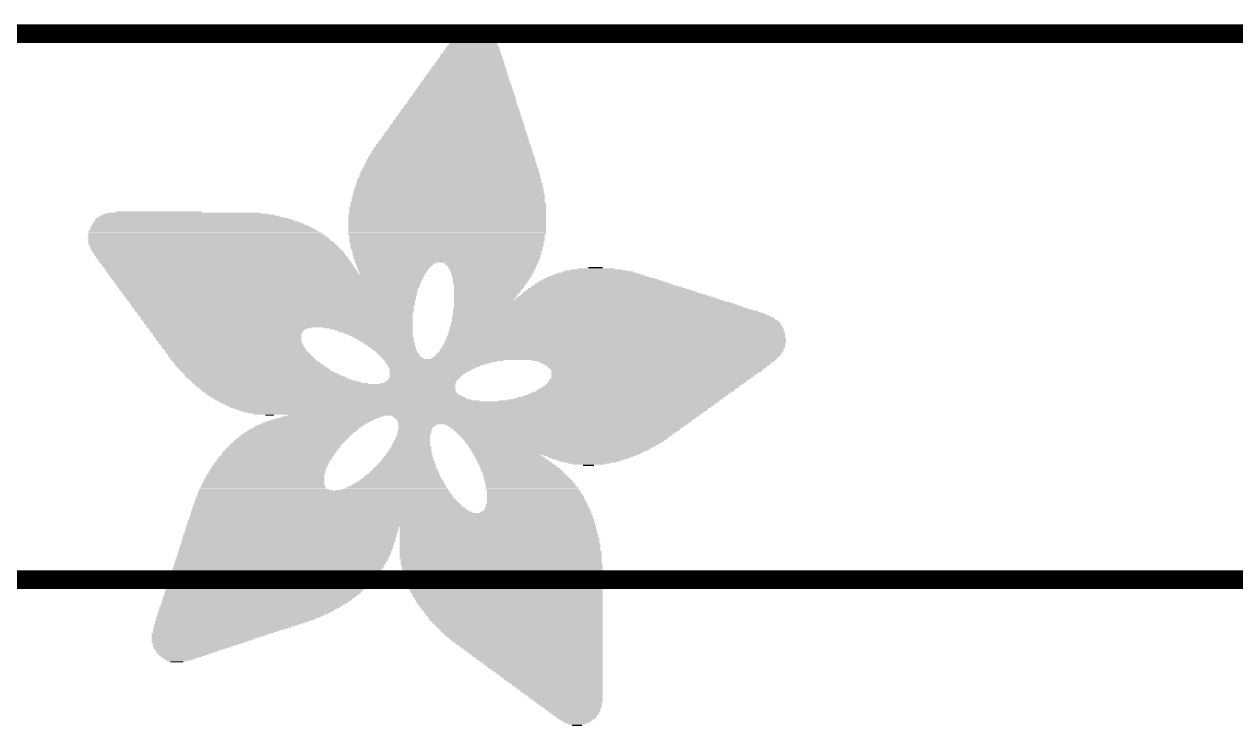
# Model space of a CAD drawing. Extents: x -11 to 63, y -5.6 to 32.1.
# Drawn here: x 6.41 to 14.87, y 18.04 to 22.93 of the extents above; entities that cross this region are included whole.
import ezdxf

# ---------------------------------------------------------------- set-up
doc = ezdxf.new("R2010")
doc.units = 0
for name, color, linetype in [('20', 53, 'CONTINUOUS'), ('21', 40, 'CONTINUOUS'), ('47', 253, 'CONTINUOUS')]:
    doc.layers.add(name, color=color, linetype=linetype)

# ---------------------------------------------------------------- blocks, each defined once
blk = doc.blocks.new('RECT')
blk.add_solid([(-0.5, -0.5), (0.5, -0.5), (-0.5, 0.5), (0.5, 0.5)])

msp = doc.modelspace()

# ---------------------------------------------------------------- linework, layer by layer
at = {"layer": '20'}
msp.add_line((48.26, 22.86), (2.54, 22.86), dxfattribs=at)
at = {"layer": '47', "const_width": 0.13}
for points in [[(25.908, 22.86), (-10.586, 22.86)], [(31.75, 19.05), (-3.22, 19.05)]]:
    msp.add_lwpolyline(points, dxfattribs=at)

# ---------------------------------------------------------------- block references
at = {"layer": '21'}
for p, xscale, yscale in [((9.5517, 22.8346), 0.2743, 0.0076), ((9.5517, 22.8422), 0.2591, 0.0076), ((9.5517, 22.8498), 0.2438, 0.0077), ((9.5517, 22.8575), 0.2286, 0.0076), ((9.5555, 22.8651), 0.2058, 0.0076), ((9.5517, 22.8727), 0.1829, 0.0076), ((9.5517, 22.8803), 0.1524, 0.0076), ((9.5517, 22.888), 0.1219, 0.0077), ((9.5441, 22.8956), 0.0609, 0.0076), ((9.5441, 22.7508), 0.381, 0.0076), ((9.5403, 22.7584), 0.3733, 0.0076), ((9.5441, 22.766), 0.3657, 0.0076), ((9.5441, 22.7736), 0.3505, 0.0077), ((9.5479, 22.7889), 0.3429, 0.0076), ((9.5479, 22.7813), 0.3429, 0.0076), ((9.5479, 22.7965), 0.3277, 0.0076), ((9.5517, 22.8041), 0.32, 0.0076), ((9.5517, 22.8117), 0.3048, 0.0077), ((9.5517, 22.827), 0.2896, 0.0076), ((9.5517, 22.8194), 0.2896, 0.0076), ((9.525, 22.667), 0.4648, 0.0076), ((9.5288, 22.6822), 0.4572, 0.0076), ((9.5288, 22.6746), 0.4572, 0.0076), ((9.5288, 22.6898), 0.442, 0.0076), ((9.5327, 22.7051), 0.4343, 0.0076), ((9.5327, 22.6974), 0.4343, 0.0077), ((9.5327, 22.7127), 0.4191, 0.0076), ((9.5365, 22.7203), 0.4115, 0.0076), ((9.5365, 22.7355), 0.3963, 0.0077), ((9.5403, 22.7279), 0.4039, 0.0076), ((9.5403, 22.7432), 0.3887, 0.0076), ((9.5098, 22.5831), 0.5563, 0.0077), ((9.5098, 22.5984), 0.541, 0.0076), ((9.5098, 22.5908), 0.541, 0.0076), ((9.5136, 22.606), 0.5334, 0.0076), ((9.5136, 22.6212), 0.5182, 0.0077), ((9.5174, 22.6136), 0.5258, 0.0076), ((9.5174, 22.6289), 0.5106, 0.0076), ((9.5212, 22.6365), 0.503, 0.0076), ((9.5212, 22.6517), 0.4876, 0.0076), ((9.5212, 22.6441), 0.4876, 0.0076), ((9.525, 22.6593), 0.48, 0.0077), ((9.4908, 22.4993), 0.6401, 0.0076), ((9.4946, 22.5146), 0.6325, 0.0076), ((9.4946, 22.5069), 0.6325, 0.0077), ((9.4945, 22.5222), 0.6172, 0.0076), ((9.4983, 22.5298), 0.6096, 0.0076), ((9.4984, 22.545), 0.5943, 0.0077), ((9.5022, 22.5374), 0.6019, 0.0076), ((9.5022, 22.5527), 0.5867, 0.0076), ((9.5022, 22.5679), 0.5715, 0.0076), ((9.506, 22.5603), 0.5791, 0.0076), ((9.506, 22.5755), 0.5639, 0.0076), ((9.4755, 22.4155), 0.7315, 0.0076), ((9.4793, 22.4231), 0.7239, 0.0076), ((9.4793, 22.4384), 0.7086, 0.0076), ((9.4793, 22.4307), 0.7086, 0.0077), ((9.4831, 22.446), 0.701, 0.0076), ((9.4831, 22.4612), 0.6858, 0.0076), ((9.4831, 22.4536), 0.6858, 0.0076), ((9.4869, 22.4688), 0.6782, 0.0077), ((9.4869, 22.4765), 0.663, 0.0076), ((9.4908, 22.4917), 0.6553, 0.0076), ((9.4908, 22.4841), 0.6553, 0.0076), ((9.4564, 22.3241), 0.8306, 0.0076), ((9.4565, 22.3317), 0.8153, 0.0076), ((9.4603, 22.3393), 0.8077, 0.0076), ((9.4603, 22.3545), 0.7925, 0.0077), ((9.4641, 22.3469), 0.8001, 0.0076), ((9.4641, 22.3622), 0.7849, 0.0076), ((9.4679, 22.3698), 0.7773, 0.0076), ((9.4679, 22.385), 0.762, 0.0076), ((9.4679, 22.3774), 0.762, 0.0076), ((9.4717, 22.3926), 0.7544, 0.0077), ((9.4717, 22.4079), 0.7391, 0.0076), ((9.4755, 22.4003), 0.7468, 0.0076), ((9.4412, 22.2479), 0.9068, 0.0076), ((9.4412, 22.2402), 0.9068, 0.0077), ((9.445, 22.2555), 0.8992, 0.0076), ((9.445, 22.2707), 0.884, 0.0076), ((9.445, 22.2631), 0.884, 0.0076), ((9.4489, 22.2783), 0.8763, 0.0077), ((9.4488, 22.286), 0.861, 0.0076), ((9.4526, 22.3012), 0.8534, 0.0076), ((9.4526, 22.2936), 0.8534, 0.0076), ((9.4526, 22.3088), 0.8382, 0.0076), ((9.4564, 22.3164), 0.8306, 0.0077), ((9.4221, 22.164), 0.9906, 0.0077), ((9.426, 22.1564), 0.9983, 0.0076), ((9.426, 22.1717), 0.9829, 0.0076), ((9.4298, 22.1793), 0.9753, 0.0076), ((9.4298, 22.1945), 0.9601, 0.0076), ((9.4298, 22.1869), 0.9601, 0.0076), ((9.4336, 22.2021), 0.9525, 0.0077), ((9.4336, 22.2174), 0.9373, 0.0076), ((9.4374, 22.2098), 0.9449, 0.0076), ((9.4374, 22.225), 0.9296, 0.0076), ((9.4412, 22.2326), 0.922, 0.0076), ((9.4069, 22.0802), 1.082, 0.0076), ((9.4069, 22.0726), 1.082, 0.0076), ((9.4107, 22.0878), 1.0744, 0.0077), ((9.4107, 22.0955), 1.0592, 0.0076), ((9.4145, 22.1107), 1.0516, 0.0076), ((9.4145, 22.1031), 1.0516, 0.0076), ((9.4146, 22.1183), 1.0363, 0.0076), ((9.4184, 22.1259), 1.0287, 0.0077), ((9.4184, 22.1412), 1.0135, 0.0076), ((9.4222, 22.1336), 1.0211, 0.0076), ((9.4222, 22.1488), 1.0059, 0.0076), ((9.3955, 21.9964), 1.1659, 0.0076), ((9.3955, 21.9888), 1.1659, 0.0076), ((9.3955, 22.004), 1.1506, 0.0076), ((9.3993, 22.0193), 1.143, 0.0076), ((9.3993, 22.0116), 1.143, 0.0077), ((9.3993, 22.0345), 1.1278, 0.0076), ((9.3993, 22.0269), 1.1278, 0.0076), ((9.4031, 22.0421), 1.1202, 0.0076), ((9.4031, 22.0574), 1.1049, 0.0076), ((9.4031, 22.0497), 1.1049, 0.0077), ((9.4069, 22.065), 1.0972, 0.0076), ((9.3841, 21.905), 1.2345, 0.0076), ((9.3879, 21.9202), 1.2269, 0.0076), ((9.3879, 21.9126), 1.2269, 0.0076), ((9.3879, 21.9354), 1.2115, 0.0077), ((9.3879, 21.9278), 1.2115, 0.0076), ((9.3879, 21.9507), 1.1963, 0.0076), ((9.3917, 21.9431), 1.2039, 0.0076), ((9.3917, 21.9659), 1.1887, 0.0076), ((9.3917, 21.9583), 1.1887, 0.0076), ((9.3917, 21.9812), 1.1735, 0.0076), ((9.3917, 21.9735), 1.1735, 0.0077), ((9.3802, 21.8364), 1.2878, 0.0076), ((9.3802, 21.8288), 1.2878, 0.0076), ((9.3802, 21.8211), 1.2878, 0.0077), ((9.3803, 21.8516), 1.2725, 0.0076), ((9.3841, 21.844), 1.2801, 0.0076), ((9.3841, 21.8745), 1.2649, 0.0076), ((9.3841, 21.8669), 1.2649, 0.0076), ((9.3841, 21.8592), 1.2649, 0.0077), ((9.3841, 21.8897), 1.2497, 0.0076), ((9.3841, 21.8821), 1.2497, 0.0076), ((9.3879, 21.8973), 1.2421, 0.0077), ((9.3727, 21.7449), 1.3335, 0.0077), ((9.3765, 21.7373), 1.3411, 0.0076), ((9.3765, 21.7678), 1.3259, 0.0076), ((9.3765, 21.7602), 1.3259, 0.0076), ((9.3765, 21.7526), 1.3259, 0.0076), ((9.3764, 21.7907), 1.3106, 0.0076), ((9.3764, 21.783), 1.3106, 0.0077), ((9.3803, 21.7754), 1.3183, 0.0076), ((9.3802, 21.8135), 1.303, 0.0076), ((9.3802, 21.8059), 1.303, 0.0076), ((9.3802, 21.7983), 1.303, 0.0076), ((9.3688, 21.684), 1.3564, 0.0076), ((9.3726, 21.6764), 1.364, 0.0076), ((9.3726, 21.6687), 1.364, 0.0077), ((9.3726, 21.6611), 1.364, 0.0076), ((9.3726, 21.6535), 1.364, 0.0076), ((9.3726, 21.7145), 1.3488, 0.0076), ((9.3726, 21.7068), 1.3488, 0.0077), ((9.3726, 21.6992), 1.3488, 0.0076), ((9.3726, 21.6916), 1.3488, 0.0076), ((9.3765, 21.7297), 1.3411, 0.0076), ((9.3765, 21.7221), 1.3411, 0.0076), ((7.5857, 21.5697), 1.3411, 0.0076), ((7.5781, 21.5773), 1.2954, 0.0076), ((7.5667, 21.5849), 1.2573, 0.0076), ((7.5591, 21.5926), 1.2115, 0.0077), ((7.5438, 21.6002), 1.1506, 0.0076), ((7.5286, 21.6078), 1.0744, 0.0076), ((7.3533, 21.6154), 0.602, 0.0076), ((9.365, 21.5926), 1.3792, 0.0077), ((9.365, 21.5849), 1.3792, 0.0076), ((9.365, 21.5773), 1.3792, 0.0076), ((9.365, 21.5697), 1.3792, 0.0076), ((9.3688, 21.6459), 1.3716, 0.0076), ((9.3688, 21.6383), 1.3716, 0.0076), ((9.3688, 21.6306), 1.3716, 0.0077), ((9.3688, 21.623), 1.3716, 0.0076), ((9.3688, 21.6154), 1.3716, 0.0076), ((9.3688, 21.6078), 1.3716, 0.0076), ((9.3688, 21.6002), 1.3716, 0.0076), ((7.6657, 21.4783), 1.6078, 0.0077), ((7.6581, 21.4935), 1.5774, 0.0076), ((7.6619, 21.4859), 1.585, 0.0076), ((7.6391, 21.5164), 1.524, 0.0077), ((7.6467, 21.5087), 1.5392, 0.0076), ((7.6543, 21.5011), 1.5544, 0.0076), ((7.6353, 21.524), 1.5011, 0.0076), ((7.62, 21.5392), 1.4554, 0.0076), ((7.6277, 21.5316), 1.4707, 0.0076), ((7.6124, 21.5468), 1.425, 0.0076), ((7.5933, 21.5621), 1.3716, 0.0076), ((7.6048, 21.5545), 1.3945, 0.0077), ((9.365, 21.5621), 1.3792, 0.0076), ((9.365, 21.5545), 1.3792, 0.0077), ((9.365, 21.5468), 1.3792, 0.0076), ((9.365, 21.5392), 1.3792, 0.0076), ((9.365, 21.5316), 1.3792, 0.0076), ((9.365, 21.524), 1.3792, 0.0076), ((9.365, 21.5164), 1.3792, 0.0077), ((9.365, 21.5087), 1.3792, 0.0076), ((9.365, 21.5011), 1.3792, 0.0076), ((9.365, 21.4935), 1.3792, 0.0076), ((9.365, 21.4859), 1.3792, 0.0076), ((9.365, 21.4783), 1.3792, 0.0077), ((7.6962, 21.4325), 1.684, 0.0076), ((7.6886, 21.4478), 1.6536, 0.0076), ((7.6962, 21.4402), 1.6688, 0.0077), ((7.7038, 21.4249), 1.684, 0.0076), ((7.6734, 21.4706), 1.6231, 0.0076), ((7.6772, 21.463), 1.6307, 0.0076), ((7.6848, 21.4554), 1.6459, 0.0076), ((7.7077, 21.4173), 1.6917, 0.0076), ((7.7153, 21.4097), 1.7069, 0.0076), ((7.7191, 21.4021), 1.7145, 0.0077), ((7.7229, 21.3944), 1.7221, 0.0076), ((9.365, 21.4706), 1.3792, 0.0076), ((9.365, 21.463), 1.3792, 0.0076), ((9.3612, 21.4554), 1.3716, 0.0076), ((9.365, 21.4478), 1.364, 0.0076), ((9.365, 21.4402), 1.364, 0.0077), ((9.365, 21.4325), 1.364, 0.0076), ((9.365, 21.4249), 1.364, 0.0076), ((9.365, 21.4173), 1.364, 0.0076), ((9.3612, 21.4097), 1.3564, 0.0076), ((9.3612, 21.4021), 1.3564, 0.0077), ((9.365, 21.3944), 1.3488, 0.0076), ((7.7305, 21.3868), 1.7222, 0.0076), ((7.7343, 21.3792), 1.7298, 0.0076), ((7.7381, 21.3716), 1.7374, 0.0076), ((7.7458, 21.364), 1.7373, 0.0077), ((7.7496, 21.3563), 1.7449, 0.0076), ((7.7572, 21.3487), 1.745, 0.0076), ((7.761, 21.3411), 1.7526, 0.0076), ((7.7686, 21.3335), 1.7526, 0.0076), ((7.7762, 21.3259), 1.7526, 0.0077), ((7.7762, 21.3182), 1.7526, 0.0076), ((7.7838, 21.3106), 1.7526, 0.0076), ((9.365, 21.3868), 1.3488, 0.0076), ((9.365, 21.3792), 1.3488, 0.0076), ((9.3612, 21.3716), 1.3411, 0.0076), ((9.3612, 21.364), 1.3411, 0.0077), ((9.365, 21.3563), 1.3335, 0.0076), ((9.365, 21.3487), 1.3335, 0.0076), ((9.3612, 21.3411), 1.3259, 0.0076), ((9.365, 21.3335), 1.3182, 0.0076), ((9.365, 21.3259), 1.3182, 0.0077), ((9.365, 21.3182), 1.3182, 0.0076), ((9.3612, 21.3106), 1.3106, 0.0076), ((7.7915, 21.303), 1.7526, 0.0076), ((7.7953, 21.2954), 1.7602, 0.0076), ((7.7991, 21.2878), 1.7526, 0.0077), ((7.8067, 21.2801), 1.7526, 0.0076), ((7.8105, 21.2725), 1.7602, 0.0076), ((7.8181, 21.2649), 1.7602, 0.0076), ((7.8219, 21.2573), 1.7526, 0.0076), ((7.8296, 21.2497), 1.7526, 0.0077), ((7.8334, 21.242), 1.7602, 0.0076), ((7.8372, 21.2344), 1.7526, 0.0076), ((7.8448, 21.2268), 1.7526, 0.0076), ((9.365, 21.303), 1.303, 0.0076), ((9.365, 21.2954), 1.303, 0.0076), ((9.3612, 21.2878), 1.2954, 0.0077), ((9.365, 21.2801), 1.2878, 0.0076), ((9.3612, 21.2725), 1.2802, 0.0076), ((9.3612, 21.2649), 1.2802, 0.0076), ((9.0069, 21.2573), 0.5563, 0.0076), ((8.9992, 21.2497), 0.541, 0.0077), ((8.9992, 21.242), 0.5258, 0.0076), ((8.9954, 21.2344), 0.5182, 0.0076), ((8.9916, 21.2268), 0.5106, 0.0076), ((9.6736, 21.2573), 0.6554, 0.0076), ((9.6736, 21.2497), 0.64, 0.0077), ((9.6774, 21.242), 0.6324, 0.0076), ((9.6774, 21.2344), 0.6172, 0.0076), ((9.6812, 21.2268), 0.6096, 0.0076), ((10.4013, 21.2268), 0.099, 0.0076), ((7.8524, 21.2192), 1.7526, 0.0076), ((7.8524, 21.2116), 1.7526, 0.0077), ((7.86, 21.2039), 1.7526, 0.0076), ((7.8677, 21.1963), 1.7526, 0.0076), ((7.8677, 21.1887), 1.7526, 0.0076), ((7.8753, 21.1811), 1.7526, 0.0076), ((8.1077, 21.1735), 2.2022, 0.0077), ((8.1077, 21.1658), 2.187, 0.0076), ((8.1077, 21.1582), 2.187, 0.0076), ((8.1076, 21.1506), 2.1717, 0.0076), ((8.1115, 21.143), 2.164, 0.0076), ((8.9916, 21.2192), 0.4953, 0.0076), ((8.9878, 21.2116), 0.4876, 0.0077), ((8.984, 21.2039), 0.48, 0.0076), ((8.9878, 21.1963), 0.4724, 0.0076), ((8.984, 21.1887), 0.4648, 0.0076), ((8.984, 21.1811), 0.4496, 0.0076), ((9.6774, 21.2192), 0.602, 0.0076), ((9.6812, 21.2116), 0.5944, 0.0077), ((9.6774, 21.2039), 0.5868, 0.0076), ((9.6813, 21.1963), 0.5791, 0.0076), ((9.6775, 21.1887), 0.5715, 0.0076), ((9.6775, 21.1811), 0.5715, 0.0076), ((9.6774, 21.1735), 0.5562, 0.0077), ((9.6774, 21.1658), 0.5562, 0.0076), ((9.6736, 21.1582), 0.5486, 0.0076), ((9.6736, 21.1506), 0.5334, 0.0076), ((9.6736, 21.143), 0.5334, 0.0076), ((10.4356, 21.143), 0.8078, 0.0076), ((10.4318, 21.1506), 0.7696, 0.0076), ((10.4242, 21.1582), 0.7239, 0.0076), ((10.4204, 21.1658), 0.6858, 0.0076), ((10.4204, 21.1735), 0.6401, 0.0077), ((10.4166, 21.1811), 0.6019, 0.0076), ((10.4166, 21.1887), 0.5563, 0.0076), ((10.4166, 21.1963), 0.4953, 0.0076), ((10.409, 21.2039), 0.4343, 0.0076), ((10.409, 21.2116), 0.3581, 0.0077), ((10.4052, 21.2192), 0.2591, 0.0076), ((8.1115, 21.1354), 2.1488, 0.0077), ((8.1115, 21.1277), 2.1488, 0.0076), ((8.1115, 21.1201), 2.1336, 0.0076), ((8.1153, 21.1125), 2.126, 0.0076), ((8.1191, 21.1049), 2.1184, 0.0076), ((8.1153, 21.0973), 2.1108, 0.0077), ((8.1192, 21.0896), 2.1031, 0.0076), ((8.1192, 21.082), 2.0879, 0.0076), ((8.1192, 21.0744), 2.0879, 0.0076), ((8.123, 21.0668), 2.0803, 0.0076), ((8.1229, 21.0592), 2.065, 0.0077), ((9.6698, 21.1354), 0.5258, 0.0077), ((9.666, 21.1277), 0.5182, 0.0076), ((9.666, 21.1201), 0.5182, 0.0076), ((9.6622, 21.1125), 0.5105, 0.0076), ((9.6469, 21.0668), 0.4648, 0.0076), ((9.6469, 21.0592), 0.4648, 0.0077), ((9.6622, 21.1049), 0.4953, 0.0076), ((9.6584, 21.0973), 0.4877, 0.0077), ((9.6584, 21.0896), 0.4877, 0.0076), ((9.6546, 21.082), 0.4801, 0.0076), ((9.6508, 21.0744), 0.4725, 0.0076), ((10.5004, 21.0592), 1.1963, 0.0077), ((10.4966, 21.0668), 1.1583, 0.0076), ((10.489, 21.0744), 1.1277, 0.0076), ((10.4814, 21.082), 1.0973, 0.0076), ((10.4775, 21.0896), 1.0592, 0.0076), ((10.4661, 21.0973), 1.0211, 0.0077), ((10.4623, 21.1049), 0.983, 0.0076), ((10.4547, 21.1125), 0.9525, 0.0076), ((10.4508, 21.1201), 0.9144, 0.0076), ((10.4433, 21.1277), 0.8839, 0.0076), ((10.4394, 21.1354), 0.8458, 0.0077), ((8.1267, 21.0515), 2.0574, 0.0076), ((8.1267, 21.0439), 2.0574, 0.0076), ((8.1306, 21.0363), 2.0497, 0.0076), ((8.1306, 21.0287), 2.0345, 0.0076), ((8.1343, 21.0211), 2.0269, 0.0077), ((8.1343, 21.0134), 2.0269, 0.0076), ((8.1381, 21.0058), 2.0193, 0.0076), ((8.1381, 20.9982), 2.0041, 0.0076), ((8.142, 20.9906), 1.9964, 0.0076), ((8.142, 20.983), 1.9964, 0.0077), ((8.1458, 20.9753), 1.9888, 0.0076), ((9.6431, 21.0515), 0.4572, 0.0076), ((9.6393, 21.0439), 0.4496, 0.0076), ((9.6355, 21.0363), 0.442, 0.0076), ((9.6317, 21.0287), 0.4344, 0.0076), ((9.6317, 21.0211), 0.4344, 0.0077), ((10.3632, 20.9906), 1.8974, 0.0076), ((9.6279, 21.0134), 0.4267, 0.0076), ((9.6241, 21.0058), 0.4191, 0.0076), ((10.3518, 20.9982), 1.8745, 0.0076), ((10.3785, 20.983), 1.9279, 0.0077), ((10.3899, 20.9753), 1.9507, 0.0076), ((10.5537, 21.0058), 1.425, 0.0076), ((10.5461, 21.0134), 1.3944, 0.0076), ((10.5385, 21.0211), 1.364, 0.0077), ((10.5309, 21.0287), 1.3335, 0.0076), ((10.527, 21.0363), 1.2954, 0.0076), ((10.5157, 21.0439), 1.2573, 0.0076), ((10.508, 21.0515), 1.2268, 0.0076), ((8.1496, 20.9677), 1.9812, 0.0076), ((8.1458, 20.9601), 1.9736, 0.0076), ((8.1496, 20.9525), 1.966, 0.0076), ((8.1534, 20.9449), 1.9584, 0.0077), ((8.1573, 20.9372), 1.9507, 0.0076), ((8.1573, 20.9296), 1.9507, 0.0076), ((8.1611, 20.922), 1.9431, 0.0076), ((8.1649, 20.9144), 1.9355, 0.0076), ((8.1649, 20.9068), 1.9203, 0.0077), ((8.1649, 20.8991), 1.9203, 0.0076), ((8.1686, 20.8915), 1.9127, 0.0076), ((10.4432, 20.9372), 2.0726, 0.0076), ((10.4699, 20.922), 2.126, 0.0076), ((10.4813, 20.9144), 2.1488, 0.0076), ((10.5118, 20.8915), 2.2098, 0.0076), ((10.4547, 20.9296), 2.0955, 0.0076), ((10.4928, 20.9068), 2.1717, 0.0077), ((10.5004, 20.8991), 2.1869, 0.0076), ((10.4013, 20.9677), 1.9736, 0.0076), ((10.4356, 20.9449), 2.0422, 0.0077), ((10.4128, 20.9601), 1.9965, 0.0076), ((10.4242, 20.9525), 2.0193, 0.0076), ((8.1725, 20.8839), 1.905, 0.0076), ((8.1763, 20.8763), 1.8974, 0.0076), ((8.1763, 20.8687), 1.8974, 0.0077), ((8.1801, 20.861), 1.8898, 0.0076), ((8.1839, 20.8534), 1.8822, 0.0076), ((8.1877, 20.8458), 1.8746, 0.0076), ((8.1877, 20.8382), 1.8746, 0.0076), ((8.1916, 20.8306), 1.8669, 0.0077), ((8.1954, 20.8229), 1.8593, 0.0076), ((8.1954, 20.8153), 1.8593, 0.0076), ((7.8448, 20.8077), 1.143, 0.0076), ((8.8125, 20.8077), 0.6249, 0.0076), ((10.5461, 20.8153), 2.3241, 0.0076), ((10.5461, 20.8077), 2.3241, 0.0076), ((10.5385, 20.8458), 2.2936, 0.0076), ((10.5423, 20.8382), 2.3012, 0.0076), ((10.5423, 20.8306), 2.3012, 0.0077), ((10.5461, 20.8229), 2.3088, 0.0076), ((10.5156, 20.8839), 2.2326, 0.0076), ((10.5385, 20.8534), 2.2784, 0.0076), ((10.5233, 20.8763), 2.2479, 0.0076), ((10.5271, 20.8687), 2.2555, 0.0077), ((10.5347, 20.861), 2.2707, 0.0076), ((7.8334, 20.8001), 1.1049, 0.0076), ((7.8296, 20.7925), 1.0821, 0.0077), ((7.8258, 20.7848), 1.0745, 0.0076), ((7.8258, 20.7772), 1.0591, 0.0076), ((7.8296, 20.7696), 1.0515, 0.0076), ((7.8296, 20.762), 1.0363, 0.0076), ((7.8296, 20.7544), 1.0363, 0.0077), ((7.8334, 20.7467), 1.0287, 0.0076), ((7.8372, 20.7391), 1.0211, 0.0076), ((7.841, 20.7315), 1.0134, 0.0076), ((7.841, 20.7239), 1.0134, 0.0076), ((8.8354, 20.8001), 0.5792, 0.0076), ((8.8506, 20.7925), 0.5487, 0.0077), ((8.8621, 20.7848), 0.5258, 0.0076), ((8.8735, 20.7772), 0.503, 0.0076), ((8.8849, 20.7696), 0.4801, 0.0076), ((8.8925, 20.762), 0.4649, 0.0076), ((8.904, 20.7544), 0.442, 0.0077), ((8.9116, 20.7467), 0.4268, 0.0076), ((8.923, 20.7391), 0.4191, 0.0076), ((8.9306, 20.7315), 0.4039, 0.0076), ((8.9383, 20.7239), 0.3886, 0.0076), ((10.5423, 20.7239), 2.3774, 0.0076), ((10.5423, 20.7467), 2.3622, 0.0076), ((10.5423, 20.7391), 2.3622, 0.0076), ((10.5461, 20.7315), 2.3698, 0.0076), ((10.5461, 20.762), 2.3546, 0.0076), ((10.5461, 20.7544), 2.3546, 0.0077), ((10.5461, 20.7848), 2.3394, 0.0076), ((10.5499, 20.7772), 2.347, 0.0076), ((10.5499, 20.7696), 2.347, 0.0076), ((10.5499, 20.8001), 2.3318, 0.0076), ((10.5499, 20.7925), 2.3318, 0.0077), ((7.8448, 20.7163), 1.0058, 0.0077), ((7.8486, 20.7086), 0.9982, 0.0076), ((7.8524, 20.701), 1.0058, 0.0076), ((7.8562, 20.6934), 0.9982, 0.0076), ((7.8639, 20.6858), 0.9983, 0.0076), ((7.8677, 20.6782), 0.9906, 0.0077), ((7.8715, 20.6705), 0.9982, 0.0076), ((7.8791, 20.6629), 0.9982, 0.0076), ((7.8829, 20.6553), 0.9906, 0.0076), ((7.8905, 20.6477), 0.9906, 0.0076), ((7.8943, 20.6401), 0.9982, 0.0077), ((7.902, 20.6324), 0.9983, 0.0076), ((8.9421, 20.7163), 0.381, 0.0077), ((8.9497, 20.7086), 0.3658, 0.0076), ((8.9611, 20.701), 0.3581, 0.0076), ((8.9649, 20.6934), 0.3505, 0.0076), ((8.9726, 20.6858), 0.3353, 0.0076), ((8.9764, 20.6782), 0.3277, 0.0077), ((8.9878, 20.6705), 0.32, 0.0076), ((8.9916, 20.6629), 0.3124, 0.0076), ((8.9954, 20.6553), 0.3048, 0.0076), ((9.0069, 20.6477), 0.2971, 0.0076), ((9.0107, 20.6401), 0.2895, 0.0077), ((9.0183, 20.6324), 0.2896, 0.0076), ((10.5004, 20.6324), 2.4003, 0.0076), ((10.508, 20.6401), 2.4003, 0.0077), ((10.5157, 20.6553), 2.4003, 0.0076), ((10.5157, 20.6477), 2.4003, 0.0076), ((10.5195, 20.6629), 2.3927, 0.0076), ((10.5271, 20.6782), 2.3927, 0.0077), ((10.5271, 20.6705), 2.3927, 0.0076), ((10.5309, 20.6934), 2.3851, 0.0076), ((10.5309, 20.6858), 2.3851, 0.0076), ((10.5385, 20.7086), 2.3851, 0.0076), ((10.5385, 20.701), 2.3851, 0.0076), ((10.5423, 20.7163), 2.3774, 0.0077), ((7.9096, 20.6248), 0.9982, 0.0076), ((7.9172, 20.6172), 0.9982, 0.0076), ((7.921, 20.6096), 1.0058, 0.0076), ((7.9286, 20.602), 1.0058, 0.0077), ((7.9363, 20.5943), 1.0059, 0.0076), ((7.9401, 20.5867), 1.0135, 0.0076), ((7.9477, 20.5791), 1.0135, 0.0076), ((7.9553, 20.5715), 1.0134, 0.0076), ((7.9668, 20.5639), 1.0211, 0.0077), ((7.9744, 20.5562), 1.0211, 0.0076), ((7.982, 20.5486), 1.0363, 0.0076), ((9.0259, 20.6248), 0.2896, 0.0076), ((9.0297, 20.6172), 0.282, 0.0076), ((9.0373, 20.6096), 0.2819, 0.0076), ((9.045, 20.602), 0.2819, 0.0077), ((9.0564, 20.5943), 0.2896, 0.0076), ((10.2908, 20.5867), 2.7432, 0.0076), ((9.3421, 20.5791), 0.8306, 0.0076), ((9.3231, 20.5715), 0.7772, 0.0076), ((9.3041, 20.5639), 0.7391, 0.0077), ((9.2926, 20.5562), 0.701, 0.0076), ((9.285, 20.5486), 0.6706, 0.0076), ((10.4623, 20.5943), 2.4155, 0.0076), ((10.4737, 20.602), 2.408, 0.0077), ((10.4814, 20.6096), 2.4079, 0.0076), ((10.489, 20.6172), 2.4079, 0.0076), ((10.4966, 20.6248), 2.4079, 0.0076), ((10.8052, 20.5791), 1.6993, 0.0076), ((10.8204, 20.5715), 1.6536, 0.0076), ((10.8242, 20.5639), 1.6154, 0.0077), ((10.828, 20.5562), 1.5926, 0.0076), ((10.8319, 20.5486), 1.5697, 0.0076), ((7.9896, 20.541), 1.0363, 0.0076), ((8.001, 20.5334), 1.044, 0.0076), ((8.0087, 20.5258), 1.0439, 0.0077), ((8.0201, 20.5181), 1.0515, 0.0076), ((8.0277, 20.5105), 1.0516, 0.0076), ((8.0391, 20.5029), 1.0592, 0.0076), ((8.0505, 20.4953), 1.0668, 0.0076), ((8.062, 20.4877), 1.0744, 0.0077), ((8.0734, 20.48), 1.082, 0.0076), ((8.0811, 20.4724), 1.0973, 0.0076), ((8.0962, 20.4648), 1.1125, 0.0076), ((9.2736, 20.541), 0.6477, 0.0076), ((9.2659, 20.5334), 0.6172, 0.0076), ((9.2583, 20.5258), 0.602, 0.0077), ((9.2545, 20.5181), 0.5792, 0.0076), ((9.2469, 20.5105), 0.5639, 0.0076), ((9.2393, 20.5029), 0.5487, 0.0076), ((9.2316, 20.4953), 0.5334, 0.0076), ((9.2278, 20.4877), 0.5258, 0.0077), ((9.2202, 20.48), 0.5106, 0.0076), ((9.2164, 20.4724), 0.503, 0.0076), ((9.2126, 20.4648), 0.4953, 0.0076), ((10.8319, 20.541), 1.5393, 0.0076), ((10.8318, 20.5334), 1.524, 0.0076), ((10.8319, 20.5258), 1.5087, 0.0077), ((10.8281, 20.5181), 1.4859, 0.0076), ((10.8281, 20.5105), 1.4707, 0.0076), ((10.8242, 20.5029), 1.463, 0.0076), ((10.8166, 20.4953), 1.4478, 0.0076), ((10.8128, 20.4877), 1.4402, 0.0077), ((10.8052, 20.48), 1.4249, 0.0076), ((10.8014, 20.4724), 1.4173, 0.0076), ((10.7976, 20.4648), 1.4097, 0.0076), ((8.1077, 20.4572), 1.1202, 0.0076), ((8.1268, 20.4496), 1.1277, 0.0077), ((8.1382, 20.4419), 1.1354, 0.0076), ((8.1572, 20.4343), 1.1582, 0.0076), ((8.1762, 20.4267), 1.1811, 0.0076), ((8.2029, 20.4191), 1.2192, 0.0076), ((8.5115, 20.4115), 1.8211, 0.0077), ((8.5153, 20.4038), 1.8135, 0.0076), ((8.5191, 20.3962), 1.8059, 0.0076), ((8.5267, 20.3886), 1.7907, 0.0076), ((8.5306, 20.381), 1.783, 0.0076), ((9.1593, 20.4191), 0.5257, 0.0076), ((9.1783, 20.4267), 0.503, 0.0076), ((9.186, 20.4343), 0.4877, 0.0076), ((9.1936, 20.4419), 0.4877, 0.0076), ((9.205, 20.4572), 0.4953, 0.0076), ((9.2012, 20.4496), 0.4877, 0.0077), ((10.6947, 20.381), 1.3716, 0.0076), ((10.7099, 20.3886), 1.3716, 0.0076), ((10.7175, 20.3962), 1.3716, 0.0076), ((10.729, 20.4038), 1.364, 0.0076), ((10.7404, 20.4115), 1.3716, 0.0077), ((10.748, 20.4191), 1.3716, 0.0076), ((10.7595, 20.4267), 1.3793, 0.0076), ((10.7709, 20.4419), 1.3868, 0.0076), ((10.7671, 20.4343), 1.3792, 0.0076), ((10.7823, 20.4496), 1.3944, 0.0077), ((10.79, 20.4572), 1.3945, 0.0076), ((8.5344, 20.3734), 1.7754, 0.0077), ((8.542, 20.3657), 1.7755, 0.0076), ((8.5496, 20.3581), 1.7603, 0.0076), ((8.5573, 20.3505), 1.7602, 0.0076), ((8.5649, 20.3429), 1.7602, 0.0076), ((8.5801, 20.3353), 1.7602, 0.0077), ((8.5915, 20.3276), 1.7679, 0.0076), ((8.6068, 20.32), 1.7678, 0.0076), ((8.622, 20.3124), 1.7679, 0.0076), ((8.641, 20.3048), 1.7907, 0.0076), ((8.6754, 20.2972), 1.8288, 0.0077), ((10.4966, 20.2972), 1.5393, 0.0077), ((10.5309, 20.3048), 1.4859, 0.0076), ((10.5575, 20.3124), 1.463, 0.0076), ((10.5766, 20.32), 1.4402, 0.0076), ((10.5995, 20.3276), 1.4249, 0.0076), ((10.6147, 20.3353), 1.4097, 0.0077), ((10.6299, 20.3429), 1.3944, 0.0076), ((10.6452, 20.3505), 1.3945, 0.0076), ((10.6566, 20.3581), 1.3868, 0.0076), ((10.6756, 20.3657), 1.3792, 0.0076), ((10.6833, 20.3734), 1.3793, 0.0077), ((9.5174, 20.2895), 3.4824, 0.0076), ((9.5174, 20.2819), 3.4518, 0.0076), ((9.5212, 20.2743), 3.429, 0.0076), ((9.525, 20.2667), 3.4062, 0.0076), ((9.525, 20.2591), 3.3756, 0.0077), ((9.5288, 20.2514), 3.3528, 0.0076), ((9.5327, 20.2438), 3.3147, 0.0076), ((9.5403, 20.2362), 3.2843, 0.0076), ((9.5479, 20.2286), 3.2537, 0.0076), ((9.5517, 20.221), 3.2156, 0.0077), ((9.5631, 20.2133), 3.1776, 0.0076), ((9.5745, 20.2057), 3.1242, 0.0076), ((8.4201, 20.1295), 0.7392, 0.0076), ((8.4315, 20.1371), 0.7315, 0.0076), ((8.4467, 20.1448), 0.7315, 0.0077), ((8.1268, 20.1981), 0.0609, 0.0076), ((8.4658, 20.1524), 0.7239, 0.0076), ((8.4848, 20.16), 0.7163, 0.0076), ((8.5039, 20.1676), 0.7087, 0.0076), ((8.523, 20.1752), 0.701, 0.0076), ((8.5496, 20.1829), 0.6935, 0.0077), ((8.5725, 20.1905), 0.6934, 0.0076), ((9.6927, 20.1981), 2.8727, 0.0076), ((10.0508, 20.1905), 2.1412, 0.0076), ((10.0508, 20.1829), 2.1108, 0.0077), ((10.0508, 20.1752), 2.0955, 0.0076), ((10.047, 20.1676), 2.0726, 0.0076), ((10.047, 20.16), 2.0574, 0.0076), ((10.0432, 20.1524), 2.0498, 0.0076), ((10.0394, 20.1448), 2.0269, 0.0077), ((10.0356, 20.1371), 2.0193, 0.0076), ((9.1593, 20.1295), 0.2667, 0.0076), ((10.1956, 20.1295), 1.684, 0.0076), ((8.2982, 20.0457), 0.7696, 0.0076), ((8.3058, 20.0533), 0.7696, 0.0076), ((8.3134, 20.0609), 0.7696, 0.0076), ((8.3249, 20.0686), 0.762, 0.0077), ((8.3325, 20.0762), 0.762, 0.0076), ((8.3477, 20.0838), 0.762, 0.0076), ((8.3553, 20.0914), 0.762, 0.0076), ((8.3668, 20.099), 0.7544, 0.0076), ((8.3782, 20.1067), 0.7468, 0.0077), ((8.3934, 20.1143), 0.7467, 0.0076), ((8.401, 20.1219), 0.7467, 0.0076), ((9.1288, 20.0533), 0.2362, 0.0076), ((9.1288, 20.0457), 0.2362, 0.0076), ((9.1364, 20.0838), 0.2362, 0.0076), ((9.1364, 20.0762), 0.2362, 0.0076), ((9.1364, 20.0686), 0.2362, 0.0077), ((9.1326, 20.0609), 0.2286, 0.0076), ((9.1517, 20.1219), 0.2515, 0.0076), ((9.1478, 20.1143), 0.2438, 0.0076), ((9.144, 20.1067), 0.2362, 0.0077), ((9.144, 20.099), 0.2362, 0.0076), ((9.1402, 20.0914), 0.2286, 0.0076), ((10.1956, 20.1219), 1.6535, 0.0076), ((10.1994, 20.1143), 1.6307, 0.0076), ((10.1956, 20.1067), 1.6078, 0.0077), ((10.1994, 20.099), 1.585, 0.0076), ((10.1994, 20.0914), 1.5697, 0.0076), ((10.1956, 20.0838), 1.5469, 0.0076), ((10.1956, 20.0762), 1.5316, 0.0076), ((10.1918, 20.0686), 1.5087, 0.0077), ((10.1918, 20.0609), 1.4935, 0.0076), ((10.1918, 20.0533), 1.4783, 0.0076), ((10.188, 20.0457), 1.4555, 0.0076), ((8.2143, 19.9619), 0.7849, 0.0076), ((8.222, 19.9695), 0.7848, 0.0076), ((8.2296, 19.9771), 0.7848, 0.0076), ((8.2334, 19.9847), 0.7772, 0.0076), ((8.241, 19.9924), 0.7773, 0.0077), ((8.2486, 20), 0.7773, 0.0076), ((8.2563, 20.0076), 0.7772, 0.0076), ((8.2639, 20.0152), 0.7772, 0.0076), ((8.2715, 20.0228), 0.7772, 0.0076), ((8.2791, 20.0305), 0.7773, 0.0077), ((8.2906, 20.0381), 0.7696, 0.0076), ((9.1097, 19.9619), 0.2896, 0.0076), ((9.1136, 19.9771), 0.2819, 0.0076), ((9.1136, 19.9695), 0.2819, 0.0076), ((9.1136, 19.9924), 0.2667, 0.0077), ((9.1136, 19.9847), 0.2667, 0.0076), ((9.1174, 20.0076), 0.2591, 0.0076), ((9.1174, 20), 0.2591, 0.0076), ((9.1212, 20.0228), 0.2515, 0.0076), ((9.1212, 20.0152), 0.2515, 0.0076), ((9.125, 20.0381), 0.2439, 0.0076), ((9.125, 20.0305), 0.2439, 0.0077), ((10.188, 20.0381), 1.4401, 0.0076), ((10.188, 20.0305), 1.4249, 0.0077), ((10.1842, 20.0228), 1.4021, 0.0076), ((10.1765, 20.0076), 1.3716, 0.0076), ((10.1842, 20.0152), 1.3869, 0.0076), ((10.1727, 20), 1.3488, 0.0076), ((10.1728, 19.9924), 1.3335, 0.0077), ((10.1689, 19.9847), 1.3106, 0.0076), ((10.1613, 19.9771), 1.2954, 0.0076), ((10.1575, 19.9695), 1.2725, 0.0076), ((10.1537, 19.9619), 1.2497, 0.0076), ((8.1496, 19.8781), 0.7924, 0.0077), ((8.1611, 19.8933), 0.8001, 0.0076), ((8.1573, 19.8857), 0.7925, 0.0076), ((8.1649, 19.9009), 0.7925, 0.0076), ((8.1724, 19.9085), 0.7925, 0.0076), ((8.18, 19.9162), 0.7925, 0.0077), ((8.1877, 19.9314), 0.7924, 0.0076), ((8.1839, 19.9238), 0.7848, 0.0076), ((8.1954, 19.939), 0.7925, 0.0076), ((8.1992, 19.9466), 0.7849, 0.0076), ((8.2067, 19.9543), 0.7849, 0.0077), ((9.0907, 19.8781), 0.3734, 0.0077), ((9.0907, 19.8933), 0.3581, 0.0076), ((9.0907, 19.8857), 0.3581, 0.0076), ((9.0945, 19.9009), 0.3505, 0.0076), ((9.0945, 19.9085), 0.3353, 0.0076), ((9.0983, 19.9162), 0.3276, 0.0077), ((9.1021, 19.9314), 0.32, 0.0076), ((9.1021, 19.9238), 0.32, 0.0076), ((9.1021, 19.939), 0.3048, 0.0076), ((9.1059, 19.9543), 0.2972, 0.0077), ((9.1059, 19.9466), 0.2972, 0.0076), ((10.1499, 19.9543), 1.2421, 0.0077), ((10.1422, 19.9466), 1.2116, 0.0076), ((10.1346, 19.939), 1.1964, 0.0076), ((10.1308, 19.9314), 1.1734, 0.0076), ((9.7803, 19.9238), 0.4572, 0.0076), ((9.7879, 19.9162), 0.4724, 0.0077), ((9.7955, 19.9085), 0.4724, 0.0076), ((9.8032, 19.9009), 0.4877, 0.0076), ((9.8108, 19.8933), 0.4877, 0.0076), ((9.8184, 19.8857), 0.5029, 0.0076), ((9.826, 19.8781), 0.503, 0.0077), ((10.3594, 19.9238), 0.6858, 0.0076), ((10.3594, 19.9162), 0.64, 0.0077), ((10.3632, 19.9085), 0.602, 0.0076), ((10.3594, 19.9009), 0.5638, 0.0076), ((10.3594, 19.8933), 0.5182, 0.0076), ((10.3594, 19.8857), 0.4724, 0.0076), ((10.3594, 19.8781), 0.4268, 0.0077), ((8.1, 19.7866), 0.8153, 0.0076), ((8.1077, 19.8019), 0.8154, 0.0077), ((8.1077, 19.7942), 0.8154, 0.0076), ((8.1153, 19.8171), 0.8154, 0.0076), ((8.1115, 19.8095), 0.8078, 0.0076), ((8.1192, 19.8247), 0.8077, 0.0076), ((8.1268, 19.84), 0.8077, 0.0077), ((8.123, 19.8323), 0.8001, 0.0076), ((8.1306, 19.8476), 0.8001, 0.0076), ((8.1381, 19.8628), 0.8001, 0.0076), ((8.1381, 19.8552), 0.8001, 0.0076), ((8.1457, 19.8704), 0.8001, 0.0076), ((9.0602, 19.7866), 0.4953, 0.0076), ((9.064, 19.7942), 0.4876, 0.0076), ((9.0678, 19.8019), 0.48, 0.0077), ((9.0678, 19.8095), 0.4648, 0.0076), ((9.0716, 19.8171), 0.4572, 0.0076), ((9.0716, 19.8247), 0.442, 0.0076), ((9.0755, 19.8323), 0.4343, 0.0076), ((9.0755, 19.84), 0.4191, 0.0077), ((9.0793, 19.8476), 0.4115, 0.0076), ((9.0831, 19.8552), 0.4039, 0.0076), ((9.0831, 19.8628), 0.3887, 0.0076), ((9.0869, 19.8704), 0.381, 0.0076), ((9.8336, 19.8704), 0.5182, 0.0076), ((9.8413, 19.8628), 0.5181, 0.0076), ((9.8451, 19.8552), 0.5257, 0.0076), ((9.8565, 19.8476), 0.5334, 0.0076), ((9.8603, 19.84), 0.541, 0.0077), ((9.8679, 19.8323), 0.541, 0.0076), ((9.8756, 19.8247), 0.5563, 0.0076), ((9.8794, 19.8171), 0.5639, 0.0076), ((9.887, 19.8095), 0.5639, 0.0076), ((9.8908, 19.8019), 0.5715, 0.0077), ((9.9022, 19.7866), 0.5792, 0.0076), ((9.8984, 19.7942), 0.5715, 0.0076), ((10.3594, 19.8704), 0.3658, 0.0076), ((10.3556, 19.8628), 0.2972, 0.0076), ((10.3556, 19.8552), 0.221, 0.0076), ((10.3518, 19.8476), 0.0762, 0.0076), ((8.0811, 19.7028), 0.8687, 0.0076), ((8.081, 19.718), 0.8534, 0.0076), ((8.081, 19.7104), 0.8534, 0.0076), ((8.0848, 19.7333), 0.8458, 0.0076), ((8.0848, 19.7257), 0.8458, 0.0077), ((8.0886, 19.7485), 0.8382, 0.0076), ((8.0886, 19.7409), 0.8382, 0.0076), ((8.0925, 19.7638), 0.8305, 0.0077), ((8.0925, 19.7561), 0.8305, 0.0076), ((8.0962, 19.779), 0.8229, 0.0076), ((8.0962, 19.7714), 0.8229, 0.0076), ((9.0183, 19.7028), 0.6706, 0.0076), ((9.0259, 19.7104), 0.6554, 0.0076), ((9.0297, 19.718), 0.6324, 0.0076), ((9.0373, 19.7257), 0.6172, 0.0077), ((9.0373, 19.7333), 0.602, 0.0076), ((9.045, 19.7409), 0.5867, 0.0076), ((9.045, 19.7485), 0.5715, 0.0076), ((9.0488, 19.7561), 0.5487, 0.0076), ((9.0526, 19.7638), 0.541, 0.0077), ((9.0526, 19.7714), 0.5258, 0.0076), ((9.0564, 19.779), 0.5182, 0.0076), ((9.906, 19.779), 0.5868, 0.0076), ((9.9137, 19.7714), 0.5867, 0.0076), ((9.9175, 19.7638), 0.5943, 0.0077), ((9.9213, 19.7561), 0.6019, 0.0076), ((9.9289, 19.7485), 0.602, 0.0076), ((9.9327, 19.7409), 0.6096, 0.0076), ((9.9365, 19.7333), 0.6172, 0.0076), ((9.9403, 19.7257), 0.6248, 0.0077), ((9.9479, 19.718), 0.6248, 0.0076), ((9.9479, 19.7104), 0.6248, 0.0076), ((9.9518, 19.7028), 0.6325, 0.0076), ((8.5115, 19.619), 1.8059, 0.0076), ((8.5115, 19.6342), 1.7907, 0.0076), ((8.5115, 19.6266), 1.7907, 0.0076), ((8.5077, 19.6495), 1.7679, 0.0077), ((8.5115, 19.6418), 1.7755, 0.0076), ((8.5039, 19.6571), 1.7602, 0.0076), ((8.1, 19.6723), 0.9373, 0.0076), ((8.5077, 19.6647), 1.7526, 0.0076), ((8.0811, 19.6876), 0.8839, 0.0077), ((8.0887, 19.6799), 0.8991, 0.0076), ((8.0811, 19.6952), 0.8687, 0.0076), ((8.9802, 19.6723), 0.7925, 0.0076), ((8.9992, 19.6799), 0.7391, 0.0076), ((9.0107, 19.6876), 0.7163, 0.0077), ((9.0145, 19.6952), 0.6934, 0.0076), ((9.9556, 19.6952), 0.6401, 0.0076), ((9.9594, 19.6876), 0.6477, 0.0077), ((9.9594, 19.6799), 0.6477, 0.0076), ((9.9746, 19.6495), 0.663, 0.0077), ((9.9784, 19.6418), 0.6706, 0.0076), ((9.9784, 19.6342), 0.6706, 0.0076), ((9.9822, 19.6266), 0.6782, 0.0076), ((9.9822, 19.619), 0.6782, 0.0076), ((9.967, 19.6723), 0.6477, 0.0076), ((9.9708, 19.6647), 0.6553, 0.0076), ((9.9708, 19.6571), 0.6553, 0.0076), ((8.5382, 19.5504), 1.905, 0.0076), ((8.542, 19.5428), 1.9126, 0.0076), ((8.5496, 19.5352), 1.9279, 0.0077), ((8.5267, 19.5733), 1.8669, 0.0077), ((8.5306, 19.5656), 1.8746, 0.0076), ((8.5344, 19.558), 1.8822, 0.0076), ((8.5192, 19.5961), 1.8364, 0.0076), ((8.523, 19.5885), 1.844, 0.0076), ((8.5268, 19.5809), 1.8516, 0.0076), ((8.5153, 19.6114), 1.8135, 0.0077), ((8.5192, 19.6037), 1.8212, 0.0076), ((9.9937, 19.5352), 0.7467, 0.0077), ((9.9937, 19.5504), 0.7315, 0.0076), ((9.9937, 19.5428), 0.7315, 0.0076), ((9.9899, 19.5733), 0.7087, 0.0077), ((9.9937, 19.5656), 0.7163, 0.0076), ((9.9937, 19.558), 0.7163, 0.0076), ((9.986, 19.6114), 0.6858, 0.0077), ((9.986, 19.6037), 0.6858, 0.0076), ((9.9898, 19.5961), 0.6934, 0.0076), ((9.9898, 19.5885), 0.6934, 0.0076), ((9.9937, 19.5809), 0.7011, 0.0076), ((8.9726, 19.459), 2.8347, 0.0077), ((8.9764, 19.4513), 2.8423, 0.0076), ((8.9726, 19.4818), 2.8194, 0.0076), ((8.9764, 19.4742), 2.827, 0.0076), ((8.9764, 19.4666), 2.827, 0.0076), ((8.9726, 19.5047), 2.8041, 0.0076), ((8.9764, 19.4971), 2.8118, 0.0077), ((8.9764, 19.4894), 2.8118, 0.0076), ((8.5496, 19.5275), 1.9431, 0.0076), ((8.5611, 19.5199), 1.966, 0.0076), ((8.9764, 19.5123), 2.7965, 0.0076), ((9.9822, 19.5199), 0.7696, 0.0076), ((9.9898, 19.5275), 0.7544, 0.0076), ((8.2715, 19.3675), 1.4935, 0.0076), ((8.2791, 19.3904), 1.4935, 0.0076), ((8.2753, 19.3828), 1.4859, 0.0077), ((8.2753, 19.3751), 1.4859, 0.0076), ((8.2829, 19.4132), 1.4859, 0.0076), ((8.2829, 19.4056), 1.4859, 0.0076), ((8.2829, 19.398), 1.4859, 0.0076), ((8.9726, 19.4361), 2.8499, 0.0076), ((8.9764, 19.4285), 2.8575, 0.0076), ((8.9764, 19.4209), 2.8575, 0.0077), ((8.9764, 19.4437), 2.8423, 0.0076), ((9.7193, 19.4132), 1.3716, 0.0076), ((9.7193, 19.4056), 1.3716, 0.0076), ((9.7231, 19.398), 1.3792, 0.0076), ((9.7231, 19.3904), 1.3792, 0.0076), ((9.7231, 19.3828), 1.3792, 0.0077), ((9.7231, 19.3751), 1.3792, 0.0076), ((9.727, 19.3675), 1.3869, 0.0076), ((8.2486, 19.2913), 1.4935, 0.0076), ((8.2448, 19.2837), 1.4859, 0.0076), ((8.2562, 19.3142), 1.4935, 0.0076), ((8.2524, 19.3066), 1.4859, 0.0077), ((8.2524, 19.2989), 1.4859, 0.0076), ((8.26, 19.337), 1.4859, 0.0076), ((8.26, 19.3294), 1.4859, 0.0076), ((8.26, 19.3218), 1.4859, 0.0076), ((8.2639, 19.3447), 1.4936, 0.0077), ((8.2678, 19.3599), 1.4859, 0.0076), ((8.2678, 19.3523), 1.4859, 0.0076), ((9.727, 19.3599), 1.3869, 0.0076), ((9.727, 19.3523), 1.3869, 0.0076), ((9.727, 19.3447), 1.3869, 0.0077), ((9.7308, 19.337), 1.3945, 0.0076), ((9.7308, 19.3294), 1.3945, 0.0076), ((9.7308, 19.3218), 1.3945, 0.0076), ((9.7308, 19.3142), 1.3945, 0.0076), ((9.7308, 19.3066), 1.3945, 0.0077), ((9.7346, 19.2989), 1.4021, 0.0076), ((9.7346, 19.2913), 1.4021, 0.0076), ((9.7346, 19.2837), 1.4021, 0.0076), ((8.2143, 19.1999), 1.4859, 0.0076), ((8.2219, 19.2227), 1.4859, 0.0076), ((8.2219, 19.2151), 1.4859, 0.0076), ((8.2181, 19.2075), 1.4783, 0.0076), ((8.2297, 19.2456), 1.4859, 0.0076), ((8.2297, 19.238), 1.4859, 0.0076), ((8.2297, 19.2304), 1.4859, 0.0077), ((8.241, 19.2685), 1.4935, 0.0077), ((8.2372, 19.2608), 1.4859, 0.0076), ((8.2372, 19.2532), 1.4859, 0.0076), ((8.2448, 19.2761), 1.4859, 0.0076), ((9.7346, 19.2761), 1.4021, 0.0076), ((9.7346, 19.2685), 1.4021, 0.0077), ((9.7346, 19.2608), 1.4021, 0.0076), ((9.7346, 19.2532), 1.4021, 0.0076), ((9.7384, 19.2456), 1.4097, 0.0076), ((9.7384, 19.238), 1.4097, 0.0076), ((9.7384, 19.2304), 1.4097, 0.0077), ((9.7384, 19.2227), 1.4097, 0.0076), ((9.7384, 19.2151), 1.4097, 0.0076), ((9.7384, 19.2075), 1.4097, 0.0076), ((9.7384, 19.1999), 1.4097, 0.0076), ((8.1839, 19.1313), 1.4706, 0.0076), ((8.1801, 19.1237), 1.463, 0.0076), ((8.1763, 19.1161), 1.4554, 0.0077), ((8.1915, 19.1542), 1.4706, 0.0077), ((8.1915, 19.1465), 1.4706, 0.0076), ((8.1877, 19.1389), 1.463, 0.0076), ((8.2029, 19.177), 1.4783, 0.0076), ((8.2029, 19.1694), 1.4783, 0.0076), ((8.1992, 19.1618), 1.4707, 0.0076), ((8.2105, 19.1923), 1.4783, 0.0077), ((8.2105, 19.1846), 1.4783, 0.0076), ((9.7422, 19.1923), 1.4021, 0.0077), ((9.7422, 19.1846), 1.4021, 0.0076), ((9.7422, 19.177), 1.4021, 0.0076), ((9.7422, 19.1694), 1.4021, 0.0076), ((9.7422, 19.1618), 1.4021, 0.0076), ((9.746, 19.1542), 1.4097, 0.0077), ((9.7498, 19.1465), 1.402, 0.0076), ((9.7498, 19.1389), 1.402, 0.0076), ((9.7498, 19.1313), 1.402, 0.0076), ((9.7498, 19.1237), 1.402, 0.0076), ((9.7536, 19.1161), 1.3944, 0.0077), ((8.1306, 19.0399), 1.4249, 0.0077), ((8.1268, 19.0322), 1.4173, 0.0076), ((8.1381, 19.0475), 1.4249, 0.0076), ((8.1458, 19.0627), 1.4402, 0.0076), ((8.142, 19.0551), 1.4326, 0.0076), ((8.1572, 19.0856), 1.4478, 0.0076), ((8.1572, 19.078), 1.4478, 0.0077), ((8.1534, 19.0703), 1.4402, 0.0076), ((8.1724, 19.1084), 1.4631, 0.0076), ((8.1686, 19.1008), 1.4555, 0.0076), ((8.1648, 19.0932), 1.4478, 0.0076), ((9.7536, 19.1084), 1.3944, 0.0076), ((9.7536, 19.1008), 1.3944, 0.0076), ((9.7574, 19.0932), 1.3868, 0.0076), ((9.7574, 19.0856), 1.3868, 0.0076), ((9.7574, 19.078), 1.3868, 0.0077), ((9.7574, 19.0703), 1.3868, 0.0076), ((9.7612, 19.0627), 1.3792, 0.0076), ((9.7612, 19.0551), 1.3792, 0.0076), ((9.765, 19.0475), 1.3716, 0.0076), ((9.765, 19.0399), 1.3716, 0.0077), ((9.765, 19.0322), 1.3716, 0.0076), ((8.0619, 18.9408), 1.3487, 0.0076), ((8.0696, 18.9484), 1.364, 0.0076), ((8.0848, 18.9713), 1.3792, 0.0076), ((8.081, 18.9637), 1.3716, 0.0077), ((8.0772, 18.956), 1.364, 0.0076), ((8.1, 18.9941), 1.3945, 0.0076), ((8.0962, 18.9865), 1.3869, 0.0076), ((8.0925, 18.9789), 1.3793, 0.0076), ((8.1154, 19.017), 1.4097, 0.0076), ((8.1115, 19.0094), 1.402, 0.0076), ((8.1077, 19.0018), 1.3944, 0.0077), ((8.123, 19.0246), 1.4097, 0.0076), ((9.7689, 19.0246), 1.3639, 0.0076), ((9.7689, 19.017), 1.3639, 0.0076), ((9.7727, 19.0094), 1.3563, 0.0076), ((9.7727, 19.0018), 1.3563, 0.0077), ((9.7727, 18.9941), 1.3563, 0.0076), ((9.7765, 18.9865), 1.3487, 0.0076), ((9.7765, 18.9789), 1.3487, 0.0076), ((9.7803, 18.9713), 1.3411, 0.0076), ((9.7803, 18.9637), 1.3411, 0.0077), ((9.7841, 18.956), 1.3335, 0.0076), ((9.7841, 18.9484), 1.3335, 0.0076), ((9.7879, 18.9408), 1.3258, 0.0076), ((7.9858, 18.857), 1.2573, 0.0076), ((8.0086, 18.8798), 1.2878, 0.0076), ((8.001, 18.8722), 1.2726, 0.0076), ((7.9972, 18.8646), 1.265, 0.0076), ((8.0315, 18.9027), 1.3182, 0.0076), ((8.0239, 18.8951), 1.303, 0.0076), ((8.0201, 18.8875), 1.2954, 0.0077), ((8.0506, 18.9256), 1.3411, 0.0077), ((8.043, 18.9179), 1.3259, 0.0076), ((8.0391, 18.9103), 1.3182, 0.0076), ((8.0582, 18.9332), 1.3411, 0.0076), ((9.7879, 18.9332), 1.3258, 0.0076), ((9.7917, 18.9256), 1.3182, 0.0077), ((9.7955, 18.9179), 1.3106, 0.0076), ((9.7955, 18.9103), 1.3106, 0.0076), ((9.7993, 18.9027), 1.303, 0.0076), ((9.7993, 18.8951), 1.303, 0.0076), ((9.8031, 18.8875), 1.2954, 0.0077), ((9.807, 18.8798), 1.2877, 0.0076), ((9.807, 18.8722), 1.2877, 0.0076), ((9.8108, 18.8646), 1.2801, 0.0076), ((9.8146, 18.857), 1.2725, 0.0076), ((7.9058, 18.7884), 1.143, 0.0076), ((7.8944, 18.7808), 1.1201, 0.0076), ((7.8868, 18.7732), 1.1049, 0.0077), ((7.9363, 18.8113), 1.1887, 0.0077), ((7.9248, 18.8036), 1.1658, 0.0076), ((7.9172, 18.796), 1.1506, 0.0076), ((7.9629, 18.8341), 1.2268, 0.0076), ((7.9553, 18.8265), 1.2116, 0.0076), ((7.9477, 18.8189), 1.1963, 0.0076), ((7.9782, 18.8494), 1.2421, 0.0077), ((7.9705, 18.8417), 1.2268, 0.0076), ((9.8184, 18.8494), 1.2649, 0.0077), ((9.8184, 18.8417), 1.2649, 0.0076), ((9.8222, 18.8341), 1.2573, 0.0076), ((9.826, 18.8265), 1.2496, 0.0076), ((9.8298, 18.8189), 1.242, 0.0076), ((9.8298, 18.8113), 1.242, 0.0077), ((9.8336, 18.8036), 1.2344, 0.0076), ((9.8374, 18.796), 1.2268, 0.0076), ((9.8412, 18.7884), 1.2192, 0.0076), ((9.8451, 18.7808), 1.2115, 0.0076), ((9.8451, 18.7732), 1.2115, 0.0077), ((7.7839, 18.7122), 0.9449, 0.0076), ((7.7724, 18.7046), 0.922, 0.0076), ((7.7572, 18.697), 0.8915, 0.0077), ((7.7458, 18.6893), 0.8687, 0.0076), ((7.822, 18.7351), 1.0059, 0.0077), ((7.8105, 18.7274), 0.983, 0.0076), ((7.7991, 18.7198), 0.9601, 0.0076), ((7.86, 18.7579), 1.0668, 0.0076), ((7.8486, 18.7503), 1.044, 0.0076), ((7.8372, 18.7427), 1.0211, 0.0076), ((7.8753, 18.7655), 1.082, 0.0076), ((9.8489, 18.7655), 1.2039, 0.0076), ((9.8527, 18.7579), 1.1963, 0.0076), ((9.8565, 18.7503), 1.1887, 0.0076), ((9.8603, 18.7427), 1.1811, 0.0076), ((9.8641, 18.7351), 1.1734, 0.0077), ((9.8679, 18.7274), 1.1658, 0.0076), ((9.8717, 18.7198), 1.1582, 0.0076), ((9.8755, 18.7122), 1.1506, 0.0076), ((9.8793, 18.7046), 1.143, 0.0076), ((9.8832, 18.697), 1.1353, 0.0077), ((9.887, 18.6893), 1.1277, 0.0076), ((7.7191, 18.6741), 0.8306, 0.0076), ((7.7077, 18.6665), 0.8077, 0.0076), ((7.6962, 18.6589), 0.7848, 0.0077), ((7.6848, 18.6512), 0.762, 0.0076), ((7.6734, 18.6436), 0.7391, 0.0076), ((7.662, 18.636), 0.7163, 0.0076), ((7.6505, 18.6284), 0.6934, 0.0076), ((7.6391, 18.6208), 0.6705, 0.0077), ((7.6277, 18.6131), 0.6477, 0.0076), ((7.7343, 18.6817), 0.8458, 0.0076), ((7.62, 18.6055), 0.6172, 0.0076), ((9.8908, 18.6817), 1.1201, 0.0076), ((9.8946, 18.6741), 1.1125, 0.0076), ((9.8984, 18.6665), 1.1049, 0.0076), ((9.9022, 18.6589), 1.0972, 0.0077), ((9.906, 18.6512), 1.0896, 0.0076), ((9.9136, 18.6436), 1.0744, 0.0076), ((9.9174, 18.636), 1.0668, 0.0076), ((9.9213, 18.6284), 1.0591, 0.0076), ((9.9251, 18.6208), 1.0515, 0.0077), ((9.9327, 18.6131), 1.0363, 0.0076), ((9.9365, 18.6055), 1.0287, 0.0076), ((7.6086, 18.5979), 0.5944, 0.0076), ((7.5972, 18.5903), 0.5715, 0.0076), ((7.5857, 18.5827), 0.5486, 0.0077), ((7.5781, 18.575), 0.5182, 0.0076), ((7.5667, 18.5674), 0.4953, 0.0076), ((7.5591, 18.5598), 0.4649, 0.0076), ((7.5514, 18.5522), 0.4343, 0.0076), ((7.54, 18.5446), 0.4114, 0.0077), ((7.5324, 18.5369), 0.381, 0.0076), ((7.5248, 18.5293), 0.3505, 0.0076), ((7.5171, 18.5217), 0.3201, 0.0076), ((9.9403, 18.5979), 1.021, 0.0076), ((9.9479, 18.5903), 1.0058, 0.0076), ((9.9517, 18.5827), 0.9982, 0.0077), ((9.9555, 18.575), 0.9906, 0.0076), ((9.9632, 18.5674), 0.9753, 0.0076), ((9.967, 18.5598), 0.9677, 0.0076), ((9.9746, 18.5522), 0.9525, 0.0076), ((9.9784, 18.5446), 0.9448, 0.0077), ((9.9822, 18.5369), 0.9372, 0.0076), ((9.9898, 18.5293), 0.922, 0.0076), ((9.9936, 18.5217), 0.9144, 0.0076), ((7.5095, 18.5141), 0.2896, 0.0076), ((7.5019, 18.5065), 0.259, 0.0077), ((7.4981, 18.4988), 0.221, 0.0076), ((7.4905, 18.4912), 0.1905, 0.0076), ((7.4829, 18.4836), 0.1447, 0.0076), ((7.479, 18.476), 0.0915, 0.0076), ((9.9975, 18.5141), 0.9067, 0.0076), ((10.0051, 18.5065), 0.8915, 0.0077), ((10.0089, 18.4988), 0.8839, 0.0076), ((10.0127, 18.4912), 0.8763, 0.0076), ((10.0203, 18.4836), 0.861, 0.0076), ((10.0241, 18.476), 0.8534, 0.0076), ((10.0317, 18.4684), 0.8382, 0.0077), ((10.0356, 18.4607), 0.8305, 0.0076), ((10.0394, 18.4531), 0.8229, 0.0076), ((10.047, 18.4455), 0.8077, 0.0076), ((10.0508, 18.4379), 0.8001, 0.0076), ((10.0546, 18.4303), 0.7924, 0.0077), ((10.0622, 18.4226), 0.7772, 0.0076), ((10.066, 18.415), 0.7696, 0.0076), ((10.0737, 18.4074), 0.7543, 0.0076), ((10.0775, 18.3998), 0.7467, 0.0076), ((10.0813, 18.3922), 0.7391, 0.0077), ((10.0889, 18.3845), 0.7239, 0.0076), ((10.0927, 18.3769), 0.7162, 0.0076), ((10.0965, 18.3693), 0.7086, 0.0076), ((10.1041, 18.3617), 0.6934, 0.0076), ((10.1079, 18.3541), 0.6858, 0.0077), ((10.1118, 18.3464), 0.6781, 0.0076), ((10.1194, 18.3388), 0.6629, 0.0076), ((10.1232, 18.3312), 0.6553, 0.0076), ((10.1308, 18.3236), 0.64, 0.0076), ((10.1346, 18.316), 0.6324, 0.0077), ((10.1384, 18.3083), 0.6248, 0.0076), ((10.146, 18.3007), 0.6096, 0.0076), ((10.1499, 18.2931), 0.6019, 0.0076), ((10.1537, 18.2855), 0.5943, 0.0076), ((10.1613, 18.2779), 0.5791, 0.0077), ((10.1651, 18.2702), 0.5715, 0.0076), ((10.1689, 18.2626), 0.5638, 0.0076), ((10.1765, 18.255), 0.5486, 0.0076), ((10.1803, 18.2474), 0.541, 0.0076), ((10.188, 18.2398), 0.5257, 0.0077), ((10.1918, 18.2321), 0.5181, 0.0076), ((10.1956, 18.2245), 0.5105, 0.0076), ((10.2032, 18.2169), 0.4953, 0.0076), ((10.207, 18.2093), 0.4876, 0.0076), ((10.2108, 18.2017), 0.48, 0.0077), ((10.2184, 18.194), 0.4648, 0.0076), ((10.2184, 18.1864), 0.4496, 0.0076), ((10.2223, 18.1788), 0.4419, 0.0076), ((10.2299, 18.1712), 0.4267, 0.0076), ((10.2337, 18.1636), 0.4191, 0.0077), ((10.2413, 18.1559), 0.4038, 0.0076), ((10.2413, 18.1483), 0.3886, 0.0076), ((10.2451, 18.1407), 0.381, 0.0076), ((10.2527, 18.1331), 0.3658, 0.0076), ((10.2528, 18.1255), 0.3505, 0.0077), ((10.2566, 18.1178), 0.3429, 0.0076), ((10.2604, 18.1102), 0.3201, 0.0076), ((10.2603, 18.1026), 0.3048, 0.0076), ((10.268, 18.095), 0.2895, 0.0076), ((10.268, 18.0874), 0.2743, 0.0077), ((10.268, 18.0797), 0.2591, 0.0076), ((10.268, 18.0721), 0.2286, 0.0076), ((10.2718, 18.0645), 0.2057, 0.0076), ((10.268, 18.0569), 0.1829, 0.0076), ((10.268, 18.0493), 0.1524, 0.0077), ((10.2718, 18.0416), 0.1143, 0.0076), ((10.2718, 18.034), 0.0686, 0.0076)]:
    msp.add_blockref('RECT', p, dxfattribs=dict(at, xscale=xscale, yscale=yscale))

doc.saveas('drawing.dxf')
